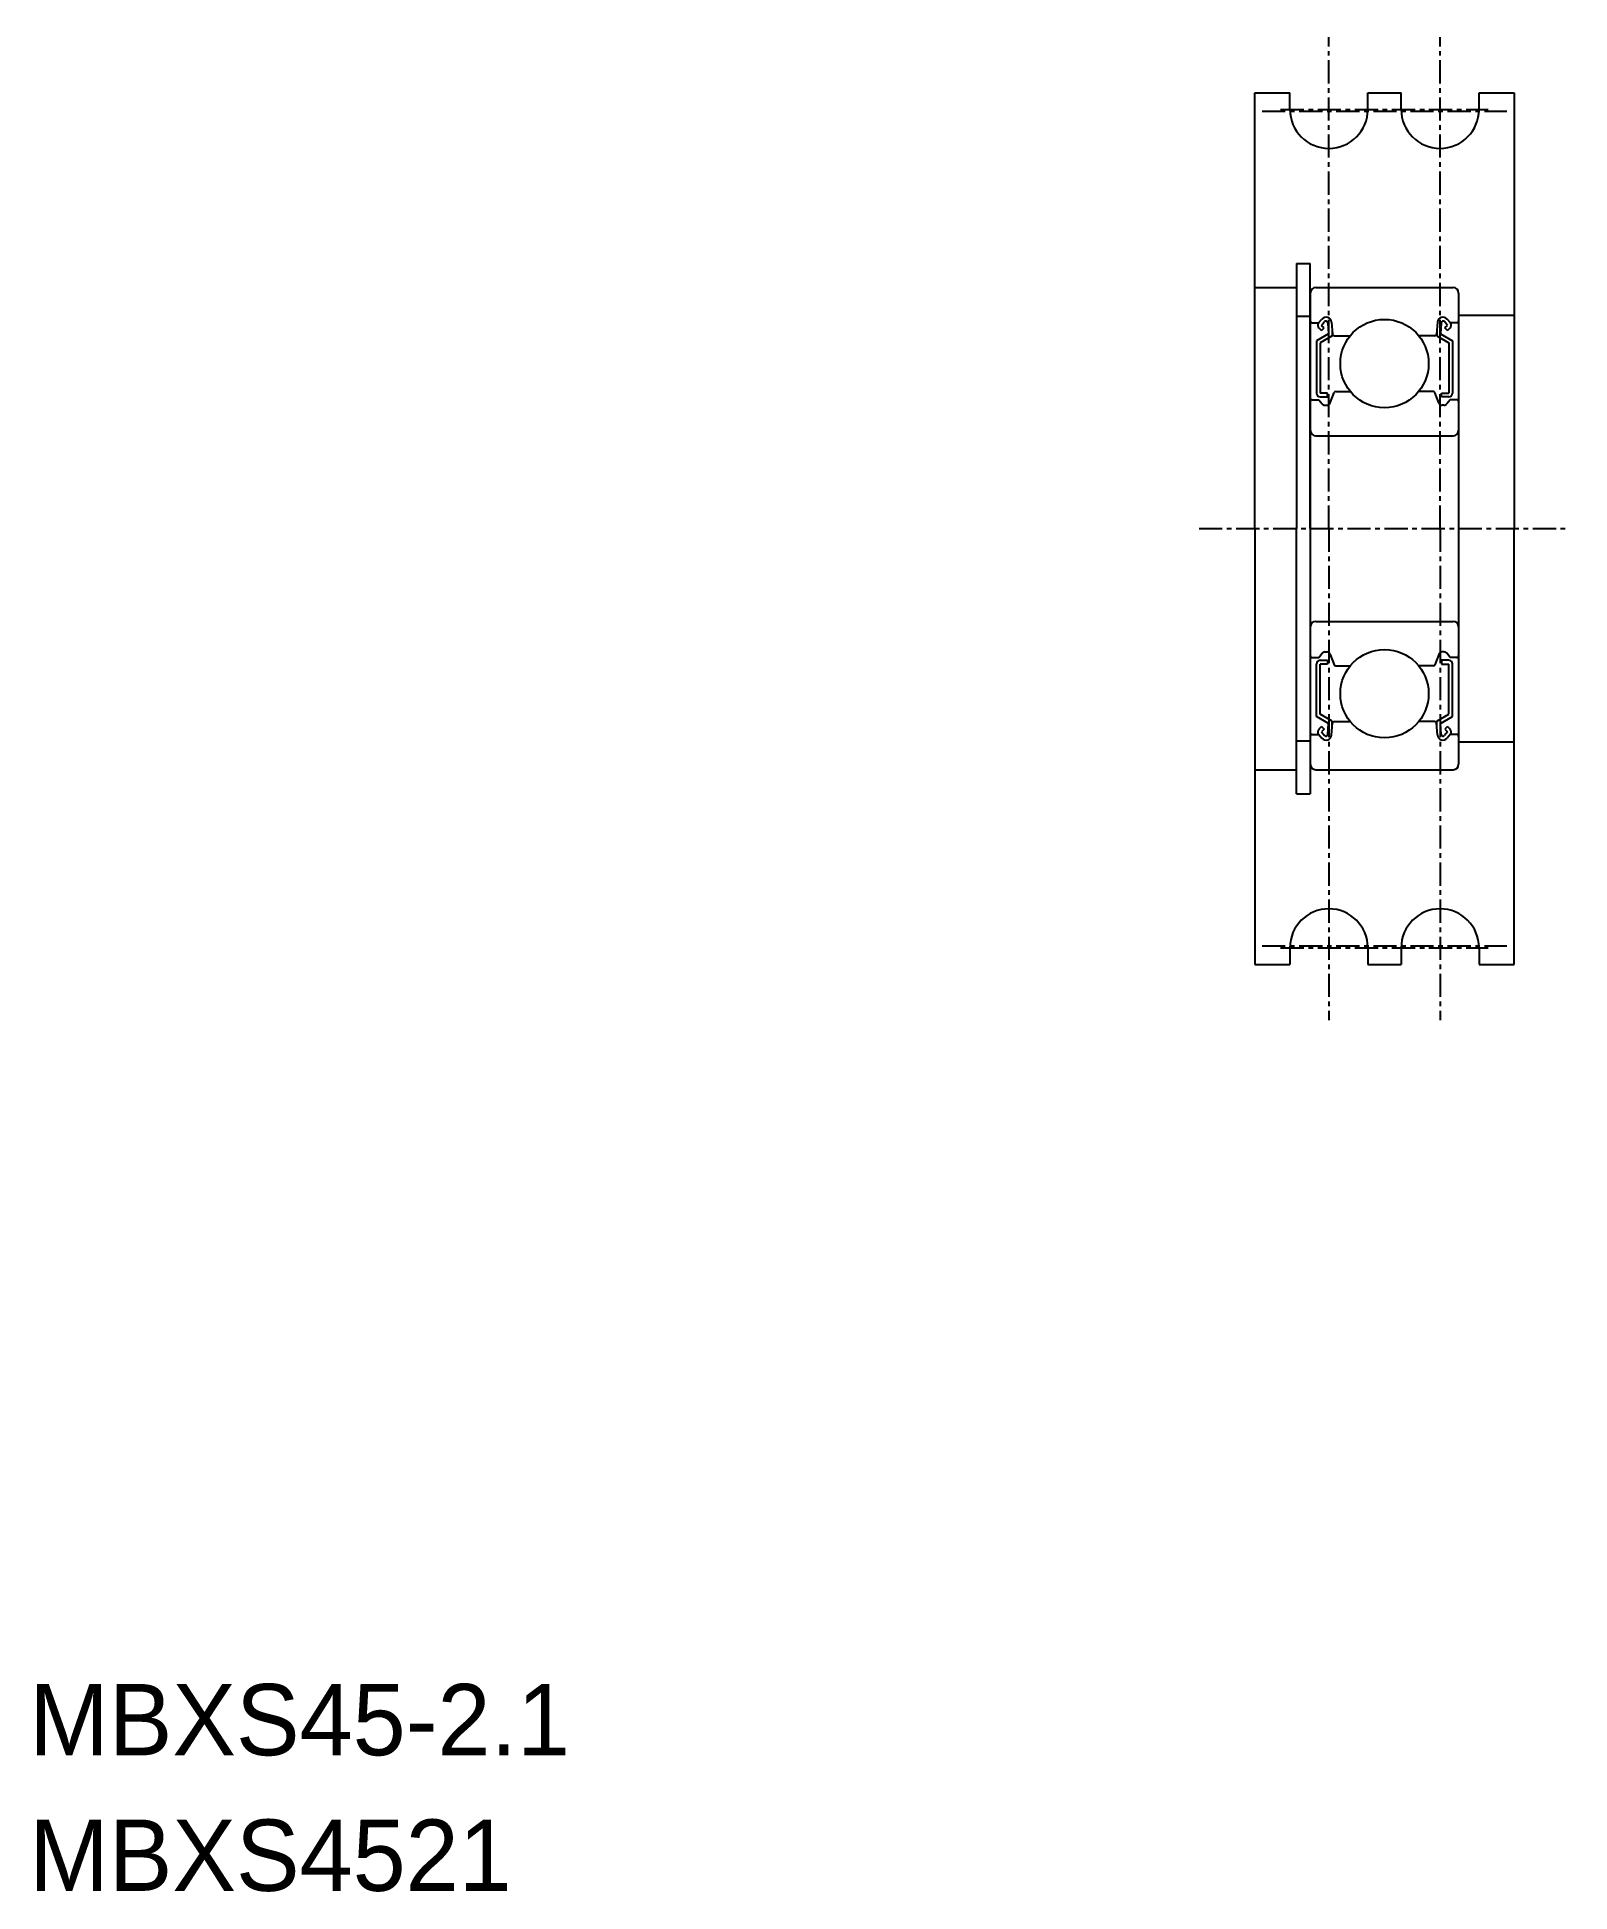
# Model space of a CAD drawing. Extents: x 0.4 to 83.1, y -0.1 to 99.9.
import ezdxf

# ---------------------------------------------------------------- set-up
doc = ezdxf.new("R2010")
doc.units = 0
doc.linetypes.add('CENTER', pattern=[2, 1.25, -0.25, 0.25, -0.25])
doc.layers.get('0').update_dxf_attribs({"linetype": 'CONTINUOUS'})
doc.layers.add('CENTER', color=1, linetype='CENTER')

msp = doc.modelspace()

# ---------------------------------------------------------------- linework, layer by layer
at = {"color": 7, "linetype": 'CONTINUOUS'}
for p, q in [((66.091, 73.445), (66.091, 96.945)), ((66.091, 96.945), (67.991, 96.945)), ((67.991, 96.045), (67.991, 96.945)), ((72.191, 96.045), (72.191, 96.945)), ((72.191, 96.945), (73.991, 96.945)), ((73.991, 96.045), (73.991, 96.945)), ((78.191, 96.945), (80.091, 96.945)), ((78.191, 96.045), (78.191, 96.945)), ((80.091, 96.945), (80.091, 73.445)), ((68.341, 87.745), (68.341, 73.445)), ((68.341, 87.745), (69.091, 87.745)), ((69.091, 73.445), (69.091, 87.745)), ((66.091, 86.445), (68.341, 86.445)), ((69.091, 86.145), (69.091, 60.745)), ((69.391, 86.445), (76.791, 86.445)), ((77.091, 86.145), (77.091, 60.745)), ((68.341, 84.891), (69.091, 84.891)), ((69.191, 84.545), (69.551, 84.545)), ((69.54, 84.531), (69.711, 84.735)), ((69.693, 84.12), (69.552, 84.261)), ((69.693, 84.403), (69.864, 84.605)), ((69.834, 84.262), (69.693, 84.403)), ((69.693, 84.12), (69.834, 84.262)), ((70.04, 84.546), (70.072, 83.946)), ((70.24, 84.569), (70.294, 83.936)), ((70.272, 84.191), (70.272, 83.83)), ((75.943, 84.569), (75.888, 83.936)), ((75.91, 84.191), (75.91, 83.83)), ((76.143, 84.546), (76.11, 83.946)), ((76.489, 84.403), (76.319, 84.605)), ((76.348, 84.262), (76.489, 84.403)), ((76.489, 84.12), (76.348, 84.262)), ((76.643, 84.531), (76.472, 84.735)), ((76.489, 84.12), (76.631, 84.261)), ((76.991, 84.545), (76.631, 84.545)), ((77.091, 84.945), (80.091, 84.945)), ((70.072, 83.946), (69.422, 83.57)), ((69.422, 83.57), (69.422, 80.745)), ((70.272, 83.83), (69.622, 83.455)), ((69.622, 83.455), (69.622, 80.745)), ((70.394, 83.845), (71.242, 83.845)), ((75.789, 83.845), (74.941, 83.845)), ((75.91, 83.83), (76.56, 83.455)), ((76.11, 83.946), (76.76, 83.57)), ((76.56, 83.455), (76.56, 80.745)), ((76.76, 83.57), (76.76, 80.745)), ((69.191, 80.395), (69.541, 80.395)), ((69.541, 80.395), (69.733, 80.166)), ((70.022, 80.745), (69.622, 80.745)), ((69.622, 80.545), (70.022, 80.545)), ((69.886, 80.095), (69.982, 80.095)), ((70.022, 80.545), (70.022, 80.745)), ((70.17, 80.226), (70.372, 80.779)), ((70.466, 80.845), (71.242, 80.845)), ((75.717, 80.845), (74.941, 80.845)), ((76.013, 80.226), (75.811, 80.779)), ((76.16, 80.745), (76.56, 80.745)), ((76.16, 80.545), (76.16, 80.745)), ((76.56, 80.545), (76.16, 80.545)), ((76.297, 80.095), (76.201, 80.095)), ((76.641, 80.395), (76.45, 80.166)), ((76.991, 80.395), (76.641, 80.395)), ((69.391, 78.445), (76.791, 78.445)), ((66.091, 73.445), (66.091, 49.945)), ((68.341, 59.145), (68.341, 73.445)), ((69.091, 73.445), (69.091, 59.145)), ((80.091, 49.945), (80.091, 73.445)), ((69.391, 68.445), (76.791, 68.445)), ((69.191, 66.495), (69.541, 66.495)), ((69.422, 63.32), (69.422, 66.145)), ((69.541, 66.495), (69.733, 66.723)), ((69.622, 66.345), (70.022, 66.345)), ((70.022, 66.145), (69.622, 66.145)), ((69.622, 63.435), (69.622, 66.145)), ((69.886, 66.795), (69.982, 66.795)), ((70.022, 66.345), (70.022, 66.145)), ((70.17, 66.663), (70.372, 66.11)), ((70.466, 66.045), (71.242, 66.045)), ((75.717, 66.045), (74.941, 66.045)), ((76.013, 66.663), (75.811, 66.11)), ((76.56, 66.345), (76.16, 66.345)), ((76.16, 66.345), (76.16, 66.145)), ((76.16, 66.145), (76.56, 66.145)), ((76.297, 66.795), (76.201, 66.795)), ((76.641, 66.495), (76.45, 66.723)), ((76.56, 63.435), (76.56, 66.145)), ((76.991, 66.495), (76.641, 66.495)), ((76.76, 63.32), (76.76, 66.145)), ((70.072, 62.944), (69.422, 63.32)), ((70.272, 63.06), (69.622, 63.435)), ((70.272, 62.699), (70.272, 63.06)), ((70.394, 63.045), (71.242, 63.045)), ((75.789, 63.045), (74.941, 63.045)), ((75.91, 63.06), (76.56, 63.435)), ((75.91, 62.699), (75.91, 63.06)), ((76.11, 62.944), (76.76, 63.32)), ((69.191, 62.345), (69.551, 62.345)), ((69.54, 62.359), (69.711, 62.154)), ((69.693, 62.77), (69.552, 62.628)), ((69.693, 62.77), (69.834, 62.628)), ((69.834, 62.628), (69.693, 62.487)), ((69.693, 62.487), (69.864, 62.284)), ((70.04, 62.343), (70.072, 62.944)), ((70.24, 62.32), (70.294, 62.953)), ((75.943, 62.32), (75.888, 62.953)), ((76.143, 62.343), (76.11, 62.944)), ((76.489, 62.487), (76.319, 62.284)), ((76.489, 62.77), (76.348, 62.628)), ((76.348, 62.628), (76.489, 62.487)), ((76.643, 62.359), (76.472, 62.154)), ((76.489, 62.77), (76.631, 62.628)), ((76.991, 62.345), (76.631, 62.345)), ((68.341, 61.999), (69.091, 61.999)), ((77.091, 61.945), (80.091, 61.945)), ((66.091, 60.445), (68.341, 60.445)), ((69.391, 60.445), (76.791, 60.445)), ((68.341, 59.145), (69.091, 59.145)), ((67.991, 50.845), (67.991, 49.945)), ((72.191, 50.845), (72.191, 49.945)), ((73.991, 50.845), (73.991, 49.945)), ((78.191, 50.845), (78.191, 49.945)), ((66.091, 49.945), (67.991, 49.945)), ((72.191, 49.945), (73.991, 49.945)), ((78.191, 49.945), (80.091, 49.945))]:
    msp.add_line(p, q, dxfattribs=at)
for centre in [(73.091, 82.345), (73.091, 64.545)]:
    msp.add_circle(centre, 2.381, dxfattribs=at)
for centre, radius, start, end in [((70.091, 96.045), 2.1, 180, 0), ((76.091, 96.045), 2.1, 180, 0), ((69.391, 86.145), 0.3, 90, 180), ((76.791, 86.145), 0.3, 0, 90), ((69.191, 84.645), 0.1, 180, 270), ((69.693, 84.403), 0.2, 140.13695, 225.00202), ((69.941, 84.543), 0.3, 4.93539, 140.13695), ((69.94, 84.541), 0.1, 3.10166, 139.95027), ((76.242, 84.543), 0.3, 39.86305, 175.06461), ((76.243, 84.541), 0.1, 40.04973, 176.89834), ((76.49, 84.403), 0.2, 314.99798, 39.86305), ((76.991, 84.645), 0.1, 270, 0), ((70.394, 83.945), 0.1, 184.93539, 270), ((75.789, 83.945), 0.1, 270, 355.06461), ((69.191, 80.295), 0.1, 90, 180.81025), ((69.622, 80.745), 0.2, 180, 270), ((69.886, 80.295), 0.2, 219.97618, 270), ((69.982, 80.295), 0.2, 270, 339.99156), ((70.466, 80.745), 0.1, 90, 159.99156), ((75.717, 80.745), 0.1, 20.00844, 90), ((76.201, 80.295), 0.2, 200.00844, 270), ((76.297, 80.295), 0.2, 270, 320.02382), ((76.56, 80.745), 0.2, 270, 0), ((76.991, 80.295), 0.1, 359.18975, 90), ((69.391, 78.745), 0.3, 180, 270), ((76.791, 78.745), 0.3, 270, 0), ((69.391, 68.145), 0.3, 90, 180), ((76.791, 68.145), 0.3, 0, 90), ((69.191, 66.595), 0.1, 179.18975, 270), ((69.622, 66.145), 0.2, 90, 180), ((69.886, 66.595), 0.2, 90, 140.02382), ((69.982, 66.595), 0.2, 20.00844, 90), ((70.466, 66.145), 0.1, 200.00844, 270), ((75.717, 66.145), 0.1, 270, 339.99156), ((76.201, 66.595), 0.2, 90, 159.99156), ((76.297, 66.595), 0.2, 39.97618, 90), ((76.56, 66.145), 0.2, 0, 90), ((76.991, 66.595), 0.1, 270, 0.81025), ((70.394, 62.945), 0.1, 90, 175.06461), ((75.789, 62.945), 0.1, 4.93539, 90), ((69.191, 62.245), 0.1, 90, 180), ((69.693, 62.487), 0.2, 134.99798, 219.86305), ((69.941, 62.346), 0.3, 219.86305, 355.06461), ((69.94, 62.349), 0.1, 220.04973, 356.89834), ((76.242, 62.346), 0.3, 184.93539, 320.13695), ((76.243, 62.349), 0.1, 183.10166, 319.95027), ((76.49, 62.487), 0.2, 320.13695, 45.00202), ((76.991, 62.245), 0.1, 0, 90), ((69.391, 60.745), 0.3, 180, 270), ((76.791, 60.745), 0.3, 270, 0), ((70.091, 50.845), 2.1, 0, 180), ((76.091, 50.845), 2.1, 0, 180)]:
    msp.add_arc(centre, radius, start, end, dxfattribs=at)
at = {"layer": 'CENTER', "color": 1, "linetype": 'CENTER'}
for p, q in [((70.091, 73.445), (70.091, 99.945)), ((76.091, 73.445), (76.091, 99.945)), ((67.491, 96.045), (78.691, 96.045)), ((66.491, 95.945), (79.691, 95.945)), ((63.091, 73.445), (83.091, 73.445)), ((70.091, 73.445), (70.091, 46.945)), ((76.091, 73.445), (76.091, 46.945)), ((66.491, 50.945), (79.691, 50.945)), ((67.491, 50.845), (78.691, 50.845))]:
    msp.add_line(p, q, dxfattribs=at)

# ---------------------------------------------------------------- texts
at = {"color": 7, "linetype": 'CONTINUOUS'}
for s, p in [('MBXS45-2.1', (0, 7.31)), ('MBXS4521', (0, 0))]:
    msp.add_text(s, height=3.8472, dxfattribs=at).set_placement(p)

doc.saveas('drawing.dxf')
